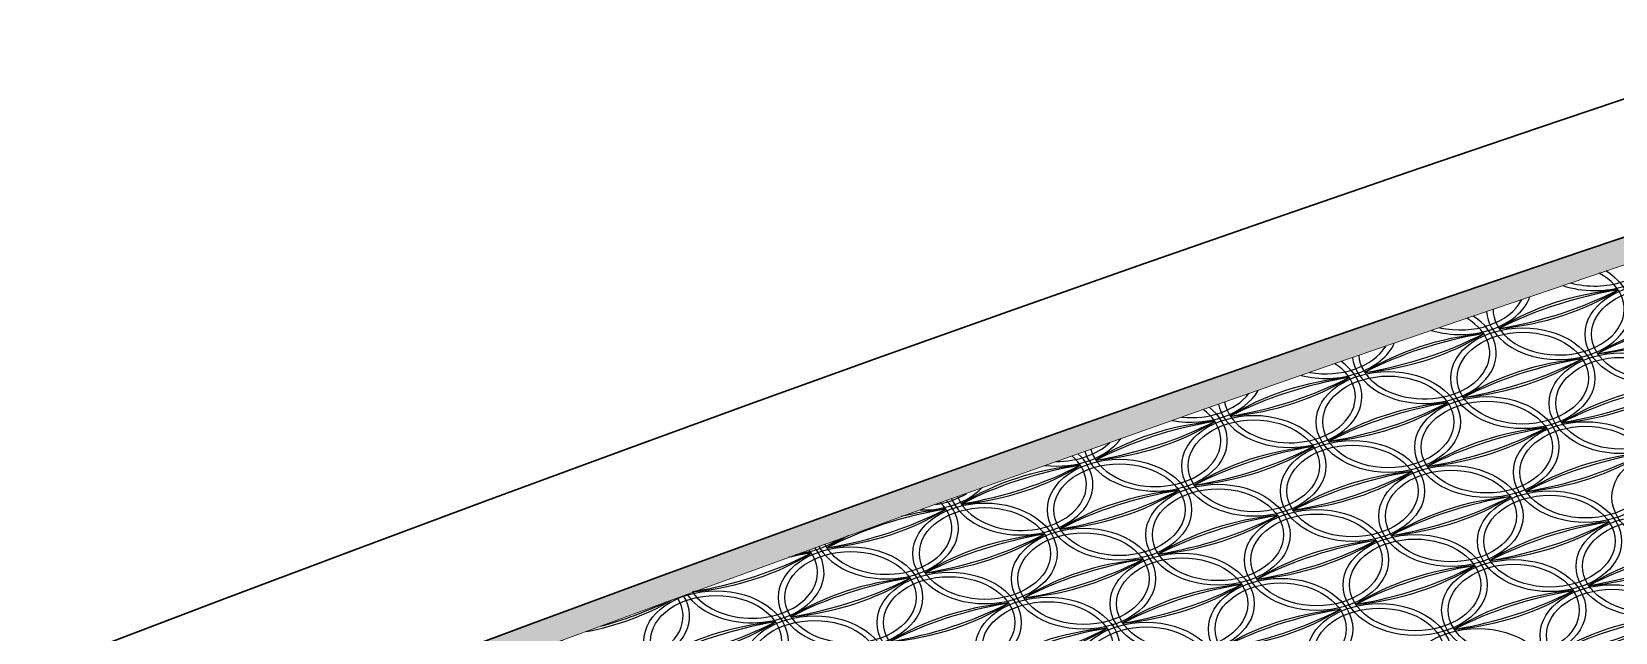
# Model space of a CAD drawing. Extents: x 1767995 to 4174245, y 542814 to 862564.
# Drawn here: x 3889294 to 3901372, y 598431 to 603016 of the extents above; entities that cross this region are included whole.
import ezdxf

# ---------------------------------------------------------------- set-up
doc = ezdxf.new("R2010")
doc.units = 0
doc.header["$LTSCALE"] = 3500
doc.layers.add('桥 构造粗实', color=1, linetype='Continuous', lineweight=30)

# ---------------------------------------------------------------- blocks, each defined once
blk = doc.blocks.new('332323')
at = {"color": 8}
for centre, major_axis, start_param, end_param in [((16916, 16623), (-550, 0), 7.40002, 9.207174), ((16916, 16623), (-500, 0), 7.480883, 9.125908), ((16642, 16097), (-550, 0), 6.330079, 10.282679), ((16642, 16097), (-500, 0), 6.286653, 10.326509), ((15891, 16288), (-550, 0), 7.44695, 9.1696), ((17327, 15068), (1697, 0), 1.707987, 2.30627), ((17680, 14539), (-2505, 0), -1.335396, -0.933532), ((15957, 17125), (-1697, 0), 1.707987, 2.30627), ((15605, 17654), (2505, 0), -1.335396, -0.933532), ((15891, 16288), (500, 0), 4.394112, 5.938842), ((15617, 15762), (-550, 0), 6.375257, 10.24684), ((15617, 15762), (-500, 0), 6.336685, 10.285817), ((16369, 15570), (-550, 0), 3.141593, 9.424778), ((18079, 14876), (-1697, 0), -1.433605, -0.835323), ((18431, 14348), (-2505, 0), -1.335396, -0.933532), ((16709, 16934), (-1697, 0), 1.707987, 2.30627), ((16357, 17462), (-2505, 0), 1.806196, 2.208061), ((14865, 15953), (-550, 0), 7.508646, 9.117167), ((16302, 14733), (1697, 0), 1.707987, 2.30627), ((16654, 14205), (-2505, 0), -1.335396, -0.933532), ((14932, 16790), (-1697, 0), 1.707987, 2.30627), ((14579, 17319), (-2505, 0), 1.806196, 2.208061), ((14865, 15953), (-500, 0), 7.609326, 9.016037), ((17054, 14542), (1697, 0), 1.707987, 2.30627), ((17406, 14013), (-2505, 0), -1.335396, -0.933532), ((15683, 16599), (-1697, 0), 1.707987, 2.30627), ((15331, 17128), (-2505, 0), 1.806196, 2.208061), ((17120, 15379), (-550, 0), 3.141593, 9.424778), ((17120, 15379), (-500, 0), 3.141593, 9.424778), ((14592, 15427), (-550, 0), 6.429904, 10.201456), ((14592, 15427), (-500, 0), 6.397082, 10.234676), ((15343, 15236), (-550, 0), 3.141593, 9.424778), ((15343, 15236), (-500, 0), 3.141593, 9.424778), ((13840, 15619), (550, 0), 4.446173, 5.905607), ((15277, 14399), (1697, 0), 1.707987, 2.30627), ((15629, 13870), (-2505, 0), -1.335396, -0.933532), ((13906, 16456), (-1697, 0), 1.707987, 2.30627), ((13554, 16985), (-2505, 0), 1.806196, 2.208061), ((17806, 14350), (1697, 0), 1.707987, 2.30627), ((18158, 13821), (-2505, 0), -1.335396, -0.933532), ((16435, 16407), (-1697, 0), 1.707987, 2.30627), ((16083, 16936), (2505, 0), -1.335396, -0.933532), ((13566, 15093), (550, 0), 3.351994, 7.005372), ((13840, 15619), (500, 0), 4.565418, 5.785813), ((16028, 14207), (1697, 0), 1.707987, 2.30627), ((16381, 13678), (-2505, 0), -1.335396, -0.933532), ((14658, 16264), (1697, 0), -1.433605, -0.835323), ((14306, 16793), (2505, 0), -1.335396, -0.933532), ((16095, 15044), (-550, 0), 3.141593, 9.424778), ((16095, 15044), (-500, 0), 3.141593, 9.424778), ((13566, 15093), (500, 0), 3.325687, 7.032069), ((14251, 14064), (1697, 0), 1.707987, 2.30627), ((14604, 13535), (-2505, 0), -1.335396, -0.933532), ((12881, 16121), (1697, 0), -1.433605, -0.835323), ((12529, 16650), (-2505, 0), 1.806196, 2.208061), ((16847, 14853), (-550, 0), 3.141593, 9.424778), ((12814, 15284), (-550, 0), 7.689409, 8.954561), ((16780, 14016), (-1697, 0), -1.433605, -0.835323), ((17132, 13487), (-2505, 0), -1.335396, -0.933532), ((15410, 16073), (1697, 0), -1.433605, -0.835323), ((15058, 16602), (2505, 0), -1.335396, -0.933532), ((12541, 14758), (550, 0), 3.424392, 6.942104), ((12541, 14758), (500, 0), 3.405279, 6.961598), ((12814, 15284), (-500, 0), 7.841001, 8.802138), ((15003, 13872), (-1697, 0), -1.433605, -0.835323), ((15355, 13344), (2505, 0), 1.806196, 2.208061), ((13633, 15930), (-1697, 0), 1.707987, 2.30627), ((13280, 16458), (-2505, 0), 1.806196, 2.208061), ((15070, 14709), (-550, 0), 3.141593, 9.424778), ((15070, 14709), (-500, 0), 3.141593, 9.424778), ((17532, 13824), (1697, 0), 1.707987, 2.30627), ((17884, 13295), (-2505, 0), -1.335396, -0.933532), ((16162, 15881), (-1697, 0), 1.707987, 2.30627), ((15809, 16410), (-2505, 0), 1.806196, 2.208061), ((17599, 14661), (-550, 0), 3.141593, 9.424778), ((13226, 13729), (1697, 0), 1.707987, 2.30627), ((13578, 13200), (2505, 0), 1.806196, 2.208061), ((11856, 15786), (-1697, 0), 1.707987, 2.30627), ((11503, 16315), (2505, 0), -1.335396, -0.933532), ((13293, 14566), (-550, 0), 3.141593, 9.424778), ((13293, 14566), (-500, 0), 3.141593, 9.424778), ((15755, 13681), (1697, 0), 1.707987, 2.30627), ((16107, 13152), (2505, 0), 1.806196, 2.208061), ((14384, 15738), (-1697, 0), 1.707987, 2.30627), ((14032, 16267), (-2505, 0), 1.806196, 2.208061), ((15821, 14518), (-550, 0), 3.141593, 9.424778), ((15821, 14518), (-500, 0), 3.141593, 9.424778), ((11515, 14423), (-550, 0), 6.646947, 10.011808), ((11515, 14423), (-500, 0), 6.635688, 10.023442), ((11789, 14949), (-550, 0), 7.825091, 8.827611), ((11789, 14949), (-500, 0), 8.05654, 8.594013), ((13978, 13538), (1697, 0), 1.707987, 2.30627), ((14330, 13009), (-2505, 0), -1.335396, -0.933532), ((12607, 15595), (-1697, 0), 1.707987, 2.30627), ((12255, 16124), (2505, 0), -1.335396, -0.933532), ((16507, 13489), (1697, 0), 1.707987, 2.30627), ((16859, 12961), (-2505, 0), -1.335396, -0.933532), ((15136, 15546), (1697, 0), -1.433605, -0.835323), ((14784, 16075), (2505, 0), -1.335396, -0.933532), ((16573, 14326), (-550, 0), 3.141593, 9.424778), ((16573, 14326), (-500, 0), 3.141593, 9.424778), ((12553, 12866), (-2505, 0), -1.335396, -0.933532), ((10830, 15452), (-1697, 0), 1.707987, 2.30627), ((10478, 15980), (2505, 0), -1.335396, -0.933532), ((12201, 13395), (1697, 0), 1.707987, 1.913013), ((14729, 13346), (1697, 0), 1.707987, 2.30627), ((15082, 12817), (-2505, 0), -1.335396, -0.933532), ((13359, 15403), (1697, 0), -1.433605, -0.835323), ((13007, 15932), (-2505, 0), 1.806196, 2.208061), ((17325, 14135), (-550, 0), 3.141593, 9.424778), ((12952, 13203), (-1697, 0), -1.433605, -0.835323), ((13305, 12674), (-2505, 0), -1.335396, -0.933532), ((11582, 15260), (1697, 0), -1.433605, -0.835323), ((11230, 15789), (-2505, 0), 1.806196, 2.208061), ((17258, 13298), (1697, 0), 1.707987, 2.30627), ((17611, 12769), (-2505, 0), -1.335396, -0.933532), ((15888, 15355), (-1697, 0), 1.707987, 2.30627), ((15536, 15884), (-2505, 0), 1.806196, 2.208061), ((10490, 14088), (550, 0), 3.594968, 6.789629), ((10490, 14088), (500, 0), 3.592275, 6.792694), ((11242, 13897), (-550, 0), 3.141593, 9.424778), ((10764, 14615), (-550, 0), 8.034527, 8.625836), ((12201, 13395), (1697, 0), 2.180188, 2.30627), ((15481, 13155), (-1697, 0), -1.433605, -0.835323), ((15833, 12626), (2505, 0), 1.806196, 2.208061), ((14111, 15212), (1697, 0), -1.433605, -0.835323), ((13759, 15741), (-2505, 0), 1.806196, 2.208061), ((18010, 13106), (1697, 0), 1.707987, 2.30627), ((18362, 12577), (-2505, 0), -1.335396, -0.933532), ((16640, 15163), (-1697, 0), 1.707987, 2.30627), ((16287, 15692), (2505, 0), -1.335396, -0.933532), ((9805, 15117), (-1697, 0), 1.707987, 2.30627), ((9453, 15646), (-2505, 0), 1.806196, 2.208061), ((11242, 13897), (-500, 0), 3.141593, 9.424778), ((11527, 12531), (-2505, 0), -1.335396, -1.264832), ((11175, 13060), (-1697, 0), -1.433605, -1.361922), ((13704, 13011), (1697, 0), 1.707987, 2.30627), ((14056, 12483), (2505, 0), 1.806196, 2.208061), ((12334, 15069), (1697, 0), -1.433605, -0.835323), ((11981, 15597), (2505, 0), -1.335396, -0.933532), ((13771, 13849), (-550, 0), 3.141593, 9.424778), ((13771, 13849), (-500, 0), 3.141593, 9.424778), ((16233, 12963), (1697, 0), 1.707987, 2.30627), ((16585, 12434), (-2505, 0), -1.335396, -0.933532), ((14863, 15020), (-1697, 0), 1.707987, 2.30627), ((14510, 15549), (-2505, 0), 1.806196, 2.208061), ((16300, 13800), (-550, 0), 3.141593, 9.424778), ((16300, 13800), (-500, 0), 3.141593, 9.424778), ((11927, 12868), (1697, 0), 1.707987, 2.30627), ((12279, 12340), (2505, 0), 1.806196, 2.208061), ((10557, 14925), (-1697, 0), 1.707987, 2.30627), ((10204, 15454), (2505, 0), -1.335396, -0.933532), ((11994, 13705), (-550, 0), 3.141593, 9.424778), ((11994, 13705), (-500, 0), 3.141593, 9.424778), ((9465, 13754), (550, 0), 3.693634, 6.699951), ((9465, 13754), (500, 0), 3.700374, 6.693588), ((10216, 13562), (-550, 0), 3.141593, 9.424778), ((10216, 13562), (-500, 0), 3.141593, 9.424778), ((12745, 13514), (-550, 0), 3.141593, 9.424778), ((14456, 12820), (1697, 0), 1.707987, 2.30627), ((14808, 12291), (-2505, 0), -1.335396, -0.933532), ((13085, 14877), (-1697, 0), 1.707987, 2.30627), ((12733, 15406), (2505, 0), -1.335396, -0.933532), ((16985, 12772), (-1697, 0), -1.433605, -0.835323), ((17337, 12243), (-2505, 0), -1.335396, -0.933532), ((15614, 14829), (1697, 0), -1.433605, -0.835323), ((15262, 15358), (2505, 0), -1.335396, -0.933532), ((17051, 13609), (-550, 0), 3.141593, 9.424778), ((17051, 13609), (-500, 0), 3.141593, 9.424778), ((8779, 14782), (-1697, 0), 1.837241, 2.273873), ((8427, 15311), (2505, 0), -1.200186, -0.971885), ((12679, 12677), (1697, 0), 1.707987, 2.30627), ((13031, 12148), (-2505, 0), -1.335396, -0.933532), ((11308, 14734), (-1697, 0), 1.707987, 2.30627), ((10956, 15263), (2505, 0), -1.335396, -0.933532), ((12745, 13514), (-500, 0), 3.141593, 9.424778), ((15208, 12628), (1697, 0), 1.707987, 2.30627), ((15560, 12100), (-2505, 0), -1.335396, -0.933532), ((13837, 14686), (-1697, 0), 1.707987, 2.30627), ((13485, 15214), (-2505, 0), 1.806196, 2.208061), ((10902, 12534), (1697, 0), 1.707987, 2.30627), ((11254, 12005), (-2505, 0), -1.335396, -0.933532), ((9531, 14591), (-1697, 0), 1.707987, 2.30627), ((9179, 15120), (2505, 0), -1.335396, -0.933532), ((13430, 12485), (-1697, 0), -1.433605, -0.835323), ((13783, 11956), (-2505, 0), -1.335396, -0.933532), ((12060, 14542), (1697, 0), -1.433605, -0.835323), ((11708, 15071), (-2505, 0), 1.806196, 2.208061), ((16026, 13274), (-550, 0), 3.141593, 9.424778), ((17736, 12580), (-1697, 0), -1.433605, -0.835323), ((18089, 12051), (-2505, 0), -1.335396, -0.933532), ((16366, 14637), (-1697, 0), 1.707987, 2.30627), ((16014, 15166), (-2505, 0), 1.806196, 2.208061)]:
    blk.add_ellipse(centre, major_axis=major_axis, ratio=0.7, start_param=start_param, end_param=end_param, dxfattribs=at)
for centre, major_axis in [((17394, 15905), (550, 0)), ((17394, 15905), (500, 0)), ((16369, 15570), (500, 0)), ((14318, 14901), (550, 0)), ((14318, 14901), (500, 0)), ((16847, 14853), (500, 0)), ((14044, 14375), (550, 0)), ((14044, 14375), (500, 0)), ((12267, 14232), (550, 0)), ((12267, 14232), (500, 0)), ((14796, 14183), (550, 0)), ((14796, 14183), (500, 0)), ((17325, 14135), (500, 0)), ((13019, 14040), (550, 0)), ((13019, 14040), (500, 0)), ((15548, 13992), (550, 0)), ((15548, 13992), (500, 0)), ((14522, 13657), (550, 0)), ((14522, 13657), (500, 0)), ((15274, 13465), (550, 0)), ((15274, 13465), (500, 0)), ((10968, 13371), (550, 0)), ((10968, 13371), (500, 0)), ((13497, 13322), (550, 0)), ((13497, 13322), (500, 0))]:
    blk.add_ellipse(centre, major_axis=major_axis, ratio=0.7, dxfattribs=at)

msp = doc.modelspace()

# ---------------------------------------------------------------- hatches: boundary and pattern name
h = msp.add_hatch(color=8)
h.paths.add_polyline_path([(3869156.9, 588473.7), (3870155.4, 588937.3), (3871153.9, 589397), (3872152.4, 589852.7), (3873150.9, 590304.4), (3874149.4, 590752.1), (3875147.8, 591195.8), (3876146.3, 591635.5), (3877144.8, 592071.3), (3878143.2, 592503.1), (3879141.7, 592930.9), (3880140.1, 593354.7), (3881138.6, 593774.5), (3882137, 594190.4), (3883135.4, 594602.2), (3884133.9, 595010.1), (3885132.3, 595414), (3886130.7, 595813.9), (3887129.1, 596209.9), (3888127.5, 596601.8), (3889125.9, 596989.8), (3890124.2, 597373.8), (3891122.6, 597753.8), (3892121, 598129.8), (3893119.3, 598501.9), (3894117.7, 598870), (3895116, 599234), (3896114.4, 599594.1), (3897112.7, 599950.3), (3898111, 600302.4), (3899109.4, 600650.6), (3900107.7, 600994.7), (3901106, 601334.9), (3902104.3, 601671.2), (3903102.6, 602003.4), (3904100.9, 602331.7), (3905099.2, 602655.9), (3906097.4, 602976.2), (3907095.7, 603292.5), (3908094, 603604.9), (3909092.2, 603913.2), (3910090.5, 604217.6), (3911088.8, 604518), (3912087, 604814.4), (3913085.2, 605106.8), (3914083.5, 605395.3), (3915081.7, 605679.7), (3916079.9, 605960.2), (3917078.1, 606236.7), (3918076.3, 606509.3), (3919074.6, 606777.8), (3920072.8, 607042.4), (3921070.9, 607303), (3922069.1, 607559.6), (3923067.3, 607812.2), (3924065.5, 608060.9), (3925063.7, 608305.5), (3926061.8, 608546.2), (3927060, 608782.9), (3928058.2, 609015.7), (3929056.3, 609244.4), (3930054.5, 609469.2), (3931052.6, 609690), (3932050.8, 609906.8), (3933048.9, 610119.6), (3934047, 610328.5), (3935045.1, 610533.4), (3936043.3, 610734.3), (3937041.4, 610931.2), (3938039.5, 611124.1), (3939037.6, 611313.1), (3940035.7, 611498.1), (3941033.8, 611679.1), (3942031.9, 611856.1), (3942852.8, 611998.4, -0.9291183), (3942997.4, 611213.8), (3942945.6, 611200.2), (3941945.6, 610932.5), (3940945.6, 610658.4), (3939945.6, 610378), (3938945.6, 610091.2), (3937945.6, 609798.1), (3936945.6, 609498.7), (3935945.6, 609192.9), (3934945.6, 608880.8), (3933945.6, 608562.4), (3932945.6, 608237.6), (3931945.6, 607906.6), (3930945.6, 607569.1), (3929945.6, 607225.4), (3928945.6, 606875.3), (3927945.6, 606518.9), (3926945.6, 606156.1), (3925945.6, 605787.1), (3924945.6, 605411.7), (3923945.6, 605029.9), (3922945.6, 604641.9), (3921945.6, 604247.5), (3920945.6, 603846.8), (3919945.6, 603439.8), (3918945.6, 603026.4), (3917945.6, 602606.8), (3916945.6, 602180.8), (3915945.6, 601748.5), (3914945.6, 601309.8), (3913945.6, 600864.8), (3912945.6, 600413.6), (3911945.6, 599956), (3910945.6, 599492), (3909945.6, 599021.8), (3908945.6, 598545.2), (3907945.6, 598062.3), (3906945.6, 597573.1), (3905945.6, 597077.6), (3904945.6, 596575.8), (3903945.6, 596067.6), (3902945.6, 595553.1), (3901945.6, 595032.3), (3900945.6, 594505.2), (3899945.6, 593971.8), (3898945.6, 593432), (3897945.6, 592886), (3896945.6, 592333.6), (3895945.6, 591774.9), (3894945.6, 591209.9), (3893945.6, 590638.6), (3892945.6, 590061), (3891945.6, 589477), (3890945.6, 588886.7), (3889945.6, 588290.2), (3888945.6, 587687.3), (3887945.6, 587078.1), (3886945.6, 586462.6), (3886689.7, 586303.5), (3865950, 586114.4, -0.7595159), (3865736.4, 586854.8), (3866161.3, 587058.9), (3867159.8, 587534.5), (3868158.3, 588006.1)])
h.paths.add_polyline_path([(3886840.3, 586632.7), (3886631.7, 586502.9), (3865948.2, 586314.3, -0.7425297), (3865834.1, 586679.9), (3866247.6, 586878.4), (3867245.5, 587353.8), (3868243.5, 587825.1), (3869241.4, 588292.4), (3870239.3, 588755.8), (3871237.2, 589215.2), (3872235.1, 589670.6), (3873233, 590122), (3874230.9, 590569.4), (3875228.8, 591012.9), (3876226.6, 591452.4), (3877224.5, 591887.9), (3878222.3, 592319.4), (3879220.1, 592746.9), (3880218, 593170.4), (3881215.8, 593590), (3882213.6, 594005.6), (3883211.4, 594417.2), (3884209.2, 594824.8), (3885207, 595228.5), (3886204.7, 595628.1), (3887202.5, 596023.8), (3888200.2, 596415.5), (3889198, 596803.3), (3890195.7, 597187), (3891193.4, 597566.8), (3892191.1, 597942.5), (3893188.8, 598314.4), (3894186.5, 598682.2), (3895184.2, 599046), (3896181.9, 599405.9), (3897179.6, 599761.8), (3898177.2, 600113.7), (3899174.9, 600461.6), (3900172.5, 600805.6), (3901170.2, 601145.5), (3902167.8, 601481.5), (3903165.4, 601813.5), (3904163, 602141.5), (3905160.6, 602465.6), (3906158.2, 602785.7), (3907155.8, 603101.8), (3908153.4, 603413.9), (3909150.9, 603722), (3910148.5, 604026.2), (3911146, 604326.4), (3912143.6, 604622.6), (3913141.1, 604914.8), (3914138.6, 605203), (3915136.2, 605487.3), (3916133.7, 605767.6), (3917131.2, 606043.9), (3918128.7, 606316.2), (3919126.2, 606584.6), (3920123.6, 606849), (3921121.1, 607109.4), (3922118.6, 607365.8), (3923116, 607618.2), (3924113.5, 607866.7), (3925110.9, 608111.2), (3926108.4, 608351.7), (3927105.8, 608588.3), (3928103.2, 608820.8), (3929100.6, 609049.4), (3930098, 609274), (3931095.4, 609494.6), (3932092.8, 609711.3), (3933090.2, 609924), (3934087.6, 610132.7), (3935085, 610337.4), (3936082.4, 610538.1), (3937079.7, 610734.9), (3938077.1, 610927.7), (3939074.4, 611116.5), (3940071.8, 611301.4), (3941069.1, 611482.2), (3942066.5, 611659.1), (3942844.7, 611794, -1.0024675), (3942946.8, 611407.3), (3942894.4, 611393.6), (3941893.3, 611125.5), (3940892.1, 610851.1), (3939891, 610570.4), (3938889.9, 610283.3), (3937888.7, 609989.9), (3936887.6, 609690.1), (3935886.5, 609384), (3934885.4, 609071.6), (3933884.3, 608752.8), (3932883.2, 608427.7), (3931882.1, 608096.2), (3930881.1, 607758.5), (3929880, 607414.3), (3928878.9, 607063.9), (3927877.9, 606707.1), (3926876.8, 606344), (3925875.8, 605974.5), (3924874.7, 605598.7), (3923873.7, 605216.6), (3922872.7, 604828.2), (3921871.7, 604433.4), (3920870.7, 604032.3), (3919869.7, 603624.8), (3918868.7, 603211.1), (3917867.7, 602791), (3916866.7, 602364.6), (3915865.7, 601931.8), (3914864.7, 601492.8), (3913863.8, 601047.4), (3912862.8, 600595.6), (3911861.9, 600137.6), (3910860.9, 599673.2), (3909860, 599202.5), (3908859, 598725.5), (3907858.1, 598242.2), (3906857.2, 597752.5), (3905856.3, 597256.6), (3904855.4, 596754.3), (3903854.5, 596245.7), (3902853.6, 595730.7), (3901852.7, 595209.5), (3900851.9, 594681.9), (3899851, 594148), (3898850.1, 593607.8), (3897849.3, 593061.3), (3896848.4, 592508.4), (3895847.6, 591949.3), (3894846.8, 591383.8), (3893845.9, 590812), (3892845.1, 590233.9), (3891844.3, 589649.5), (3890843.5, 589058.7), (3889842.7, 588461.7), (3888841.9, 587858.3), (3887841.1, 587248.6)], flags=16)

# ---------------------------------------------------------------- linework, layer by layer
at = {"layer": '桥 构造粗实'}
for points in [[(3901786.8, 602619.4), (3900785.1, 602282.1), (3899783.4, 601940.7), (3898781.7, 601595.4), (3897780.1, 601246.1), (3896778.4, 600892.7), (3895776.7, 600535.4), (3894775.1, 600174.1), (3893773.4, 599808.8), (3892771.8, 599439.5), (3891770.1, 599066.3), (3890768.5, 598689), (3889766.9, 598307.8), (3888765.3, 597922.5), (3887763.6, 597533.3), (3886762, 597140.1), (3885760.4, 596742.9), (3884758.8, 596341.7), (3883757.2, 595936.5), (3882755.7, 595527.3)], [(3902104.3, 601671.2), (3901106, 601334.9), (3900107.7, 600994.7), (3899109.4, 600650.6), (3898111, 600302.4), (3897112.7, 599950.3), (3896114.4, 599594.1), (3895116, 599234), (3894117.7, 598870), (3893119.3, 598501.9), (3892121, 598129.8), (3891122.6, 597753.8), (3890124.2, 597373.8), (3889125.9, 596989.8), (3888127.5, 596601.8), (3887129.1, 596209.9), (3886130.7, 595813.9), (3885132.3, 595414), (3884133.9, 595010.1), (3883135.4, 594602.2), (3882137, 594190.4)]]:
    msp.add_lwpolyline(points, dxfattribs=at)
at = {"layer": '桥 构造粗实', "color": 252, "lineweight": 15}
msp.add_lwpolyline([(3902167.8, 601481.5), (3901170.2, 601145.5), (3900172.5, 600805.6), (3899174.9, 600461.6), (3898177.2, 600113.7), (3897179.6, 599761.8), (3896181.9, 599405.9), (3895184.2, 599046), (3894186.5, 598682.2), (3893188.8, 598314.4), (3892191.1, 597942.5), (3891193.4, 597566.8), (3890195.7, 597187), (3889198, 596803.3), (3888200.2, 596415.5), (3887202.5, 596023.8), (3886204.7, 595628.1), (3885207, 595228.5), (3884209.2, 594824.8), (3883211.4, 594417.2), (3882213.6, 594005.6)], dxfattribs=at)

# ---------------------------------------------------------------- block references
msp.add_blockref('332323', (3884296.8, 584801))

doc.saveas('drawing.dxf')
